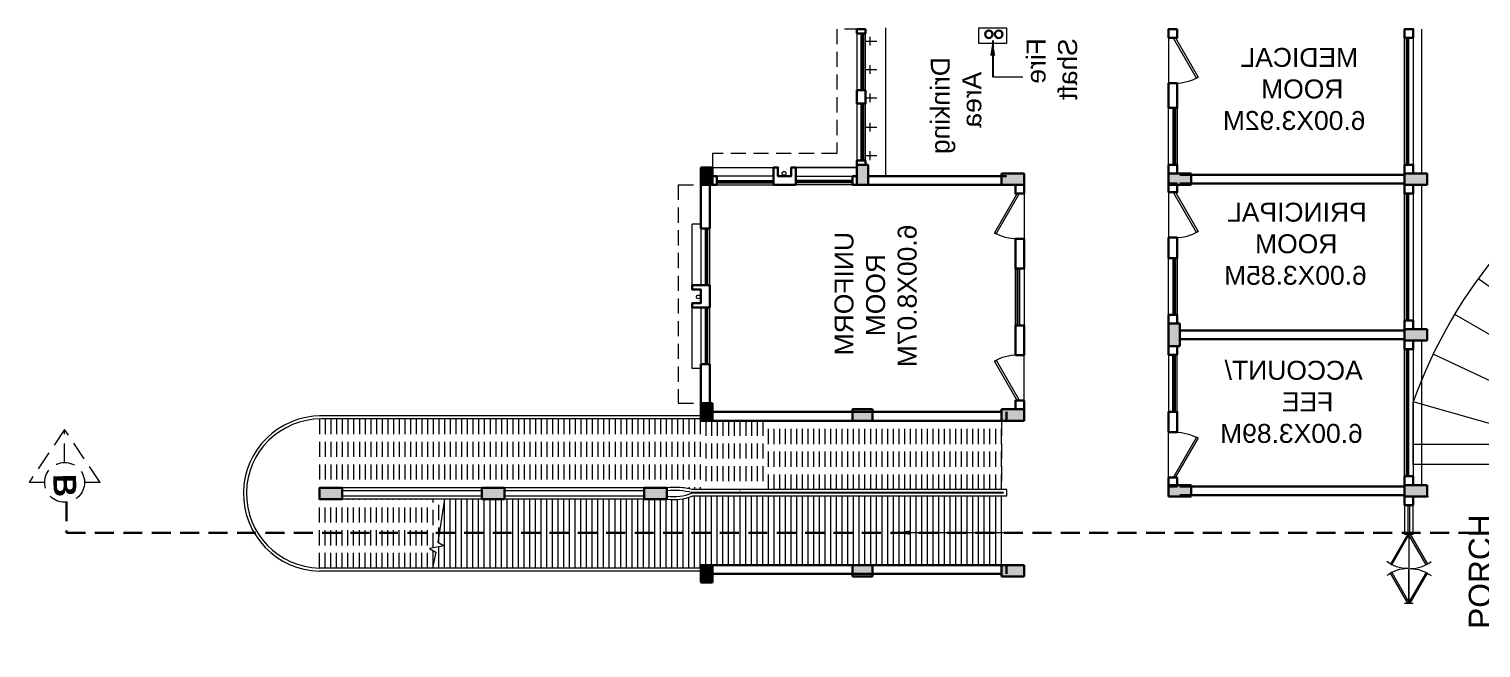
# Model space of a CAD drawing. Header units: millimetres. Extents: x 3614 to 12428, y -844 to 6844.
# Drawn here: x 5556.92 to 5595.25, y -558.34 to -541.99 of the extents above; entities that cross this region are included whole.
import ezdxf

# ---------------------------------------------------------------- set-up
doc = ezdxf.new("R2010")
doc.units = ezdxf.units.MM
doc.header["$LTSCALE"] = 40
doc.header["$MEASUREMENT"] = 0
doc.linetypes.add('DASHED', pattern=[0.75, 0.5, -0.25])
doc.linetypes.add('DASHED2', pattern=[0.375, 0.25, -0.125])
doc.layers.get('0').update_dxf_attribs({"linetype": 'CONTINUOUS', "lineweight": 20})
for name, color, linetype, lineweight in [('CLL LEV.', 15, 'CONTINUOUS', 18), ('Column', 252, 'CONTINUOUS', 30), ('Column Hatch', 253, 'CONTINUOUS', 13), ('Dim', 220, 'CONTINUOUS', 15), ('Door', 54, 'CONTINUOUS', 18), ('Fixture', 44, 'CONTINUOUS', 15), ('Hidden', 30, 'DASHED', 18), ('LINE', 22, 'CONTINUOUS', 13), ('Railing', 23, 'CONTINUOUS', 18), ('RAMP', 213, 'CONTINUOUS', 15), ('Section', 72, 'DASHED2', 30), ('Services', 1, 'DASHED', 30), ('Stair', 1, 'CONTINUOUS', 15), ('TEXT', 7, 'CONTINUOUS', 20), ('Ventilator', 6, 'DASHED', 18), ('Wall', 7, 'CONTINUOUS', 30), ('Window', 150, 'CONTINUOUS', 15), ('Window-Wall', 7, 'CONTINUOUS', 18)]:
    doc.layers.add(name, color=color, linetype=linetype, lineweight=lineweight)
doc.styles.add('DIM', font='arial.ttf')
doc.styles.add('L120', font='simplex.shx', dxfattribs={"height": 1})
doc.styles.get("Standard").update_dxf_attribs({"font": 'txt.shx', "height": 0.03937})
doc.styles.add('Tabrej', font='GOTHIC.TTF')
doc.styles.add('Tabrej.', font='GOTHIC.TTF', dxfattribs={"height": 1})
doc.dimstyles.new('Current Dim style', dxfattribs={"dimscale": 0.3, "dimtxt": 1.8, "dimasz": 1.2, "dimexe": 0.18, "dimexo": 1, "dimgap": 0.09, "dimtad": 0, "dimzin": 0, "dimdsep": 46, "dimtxsty": 'Tabrej', "dimcen": 0.09, "dimclrd": 256, "dimclre": 256, "dimclrt": 7, "dimadec": 0, "dimazin": 0, "dimtfac": 1, "dimtofl": 0, "dimtmove": 2, "dimatfit": 3, "dimfxl": 0, "dimtolj": 1, "dimtzin": 0, "dimlwd": -1, "dimlwe": -1, "dimarcsym": 0})
doc.dimstyles.get("Standard").update_dxf_attribs({"dimtxt": 0.18, "dimasz": 0.18, "dimexe": 0.18, "dimexo": 0.0625, "dimgap": 0.09, "dimtad": 0, "dimtih": 1, "dimtoh": 1, "dimdec": 4, "dimzin": 0, "dimdsep": 46, "dimtxsty": 'Standard', "dimcen": 0.09, "dimadec": 0, "dimazin": 0, "dimtfac": 1, "dimtdec": 4, "dimtofl": 0, "dimtmove": 0, "dimatfit": 3, "dimfxl": 0, "dimtolj": 1, "dimtzin": 0, "dimarcsym": 0})

# ---------------------------------------------------------------- blocks, each defined once
blk = doc.blocks.new('colm 600')
at = {"layer": 'Column Hatch'}
h = blk.add_hatch(color=0, dxfattribs=at)
h.dxf.hatch_style = 1
h.paths.add_polyline_path([(5460.775, -628.796), (5460.475, -628.796), (5460.475, -629.396), (5460.775, -629.396)])
at = {"layer": 'Column'}
for p, q in [((5460.775, -628.796), (5460.475, -628.796)), ((5460.475, -628.796), (5460.475, -629.396)), ((5460.775, -629.396), (5460.775, -628.796)), ((5460.475, -629.396), (5460.775, -629.396))]:
    blk.add_line(p, q, dxfattribs=at)
blk = doc.blocks.new('VENT 2')
at = {"layer": 'Ventilator', "linetype": 'Continuous', "ltscale": 0.02}
for p, q in [((0, 0.182), (1.5, 0.182)), ((0, 0.152), (1.5, 0.152))]:
    blk.add_line(p, q, dxfattribs=at)
at = {"layer": 'Window-Wall'}
for p, q in [((0, 0.23), (1.5, 0.23)), ((0, 0), (0, 0.23)), ((0, 0.115), (1.5, 0.115)), ((1.5, 0), (0, 0)), ((1.5, 0.23), (1.5, 0))]:
    blk.add_line(p, q, dxfattribs=at)
blk = doc.blocks.new('*U18')
for p, q in [((0, 0), (0, -6)), ((40, 0), (40, -6))]:
    blk.add_line(p, q)
blk.add_lwpolyline([(0, 0), (34.6, 20), (35.5, 18.5), (0.9, -1.5)], close=True)
blk.add_arc((0, 0), 40, 0, 30)
blk = doc.blocks.new('DOOR1')
at = {"layer": 'Door'}
blk.add_line((0, 0), (1.2, 0), dxfattribs=at)
at = {"layer": 'Door', "xscale": 0.0300000000000013, "yscale": 0.0300000000000013, "zscale": 0.0300000000000013}
blk.add_blockref('*U18', (0, 0.18), dxfattribs=at)
blk = doc.blocks.new('class 1')
at = {"layer": 'Wall'}
for points in [[(0.23, -0.035), (0, -0.035), (0, -0.265), (0.23, -0.265), (0.23, -0.035)], [(0.23, -1.465), (0, -1.465), (0, -2.005), (0.23, -2.005), (0.23, -1.465)], [(0.23, -3.505), (0, -3.505), (0, -3.735), (0.23, -3.735), (0.23, -3.505)]]:
    blk.add_lwpolyline(points, dxfattribs=at)
at = {"layer": 'Wall', "rotation": 270}
for name, p in [('DOOR1', (0, -0.265)), ('VENT 2', (0, -2.005))]:
    blk.add_blockref(name, p, dxfattribs=at)
blk = doc.blocks.new('windoe 3')
at = {"layer": 'CLL LEV.'}
blk.add_line((3.585, -0.23), (-0.23, -0.23), dxfattribs=at)
at = {"layer": 'Window'}
for p, q in [((3.355, 0.179), (0, 0.179)), ((3.355, 0.149), (0, 0.149))]:
    blk.add_line(p, q, dxfattribs=at)
at = {"layer": 'Window-Wall'}
blk.add_line((3.355, 0.115), (0, 0.115), dxfattribs=at)
at = {"layer": 'Window-Wall', "ltscale": 0.05}
blk.add_lwpolyline([(0, 0), (3.355, 0), (3.355, 0.23), (0, 0.23)], close=True, dxfattribs=at)
blk = doc.blocks.new('Door - Left Hung 36 in.')
at = {"layer": 'Door'}
blk.add_line((0.8, -1.3), (35.9, -1.3), dxfattribs=at)
blk.add_lwpolyline([(0.8, -1.3), (0, 0), (31.2, 18), (31.9, 16.7)], close=True, dxfattribs=at)
blk.add_arc((0, 0), 36, 0, 37.3101, dxfattribs=at)
blk = doc.blocks.new('COLUMN 546')
at = {"layer": 'Column Hatch'}
h = blk.add_hatch(color=0, dxfattribs=at)
h.dxf.hatch_style = 1
h.paths.add_polyline_path([(0, 0), (0.3, 0), (0.3, 0.46), (0, 0.46)])
at = {"layer": 'Column'}
for p, q in [((0.3, 0.46), (0, 0.46)), ((0, 0.46), (0, 0)), ((0.3, 0), (0.3, 0.46)), ((0, 0), (0.3, 0))]:
    blk.add_line(p, q, dxfattribs=at)
blk = doc.blocks.new('WINDOW 1')
at = {"layer": 'CLL LEV.'}
for p, q in [((-0.115, -0.23), (-0.115, -0.46)), ((1.615, -0.23), (1.615, -0.46)), ((-0.115, -0.46), (1.615, -0.46))]:
    blk.add_line(p, q, dxfattribs=at)
at = {"layer": 'Window'}
for p, q in [((0, -0.051), (1.5, -0.051)), ((0, -0.081), (1.5, -0.081))]:
    blk.add_line(p, q, dxfattribs=at)
at = {"layer": 'Window-Wall'}
for p, q in [((0, 0), (1.5, 0)), ((0, -0.23), (0, 0)), ((1.5, 0), (1.5, -0.23)), ((0, -0.115), (1.5, -0.115)), ((1.5, -0.23), (0, -0.23))]:
    blk.add_line(p, q, dxfattribs=at)
blk = doc.blocks.new('SHAFT2')
at = {"layer": 'Fixture'}
blk.add_circle((0.302, 0.307), 0.05, dxfattribs=at)
at = {"layer": 'Wall'}
blk.add_lwpolyline([(0, 0.585), (0.46, 0.585), (0.46, 0.47), (0.23, 0.47), (0.23, 0.115), (0.46, 0.115), (0.46, 0), (0, 0), (0, 0.585)], dxfattribs=at)
blk = doc.blocks.new('COLM 530')
at = {"layer": 'Column Hatch'}
h = blk.add_hatch(color=0, dxfattribs=at)
h.dxf.hatch_style = 1
h.paths.add_polyline_path([(5443.518, -633.795), (5443.218, -633.795), (5443.218, -634.325), (5443.518, -634.325)])
at = {"layer": 'Column'}
for p, q in [((5443.518, -633.795), (5443.218, -633.795)), ((5443.218, -633.795), (5443.218, -634.325)), ((5443.518, -634.325), (5443.518, -633.795)), ((5443.218, -634.325), (5443.518, -634.325))]:
    blk.add_line(p, q, dxfattribs=at)
blk = doc.blocks.new('PROJ FNVJ')
at = {"layer": 'Hidden', "ltscale": 0.02}
for p, q in [((5461.628, -603.619), (5467.398, -603.619)), ((5461.628, -603.619), (5461.628, -604.221)), ((5467.398, -603.619), (5467.398, -604.221))]:
    blk.add_line(p, q, dxfattribs=at)
blk = doc.blocks.new('BDHVBFH')
at = {"layer": 'Section', "color": 7, "linetype": 'ByBlock', "lineweight": 20, "ltscale": 0.05}
for p, q in [((5432.399, -574.787), (5431.461, -576.186)), ((5432.399, -575.66), (5432.399, -574.787)), ((5433.338, -576.186), (5432.399, -574.787)), ((5431.873, -576.186), (5431.461, -576.186)), ((5433.338, -576.186), (5432.925, -576.186))]:
    blk.add_line(p, q, dxfattribs=at)
blk.add_circle((5432.399, -576.186), 0.526, dxfattribs=at)
blk = doc.blocks.new('SECT BB')
at = {"layer": 'Section', "ltscale": 0.05}
for p, q in [((5470.752, -343.655), (5470.752, -289.614)), ((5469.946, -343.655), (5470.752, -343.655))]:
    blk.add_line(p, q, dxfattribs=at)
at = {"layer": 'Section', "rotation": 90}
blk.add_blockref('BDHVBFH', (4893.237, -5776.106), dxfattribs=at)
at = {"layer": 'Section', "insert": (5469.197, -343.405), "char_height": 0.6, "attachment_point": 1, "rotation": 1.0017, "style": 'Tabrej'}
blk.add_mtext_dynamic_manual_height_columns('{\\fArial|b1|i0|c0|p34;B}', width=20.54056, gutter_width=5, heights=[0], dxfattribs=at)
blk = doc.blocks.new('PORCH')
at = {"layer": 'RAMP', "ltscale": 0.05}
for p, q in [((-117.091, 51.925), (-118.753, 51.925)), ((-117.621, 47.963), (-118.753, 51.925)), ((-111.611, 51.925), (-109.95, 51.925)), ((-111.081, 47.963), (-109.95, 51.925)), ((-111.081, 47.963), (-111.081, 51.924)), ((-118.268, 47.672), (-120.007, 51.401)), ((-110.435, 47.672), (-108.696, 51.401)), ((-121.063, 50.832), (-119.218, 47.655)), ((-121.063, 50.832), (-118.998, 47.275)), ((-107.64, 50.832), (-109.704, 47.275)), ((-107.64, 50.832), (-109.484, 47.655)), ((-122.008, 50.207), (-119.651, 46.841)), ((-106.695, 50.207), (-109.051, 46.841)), ((-122.919, 49.483), (-120.28, 46.338)), ((-105.784, 49.483), (-108.422, 46.338)), ((-123.76, 48.681), (-120.861, 45.782)), ((-104.942, 48.681), (-107.842, 45.782)), ((-124.363, 48.008), (-121.227, 45.373)), ((-117.621, 47.963), (-117.091, 47.963)), ((-111.081, 47.963), (-111.611, 47.963)), ((-104.339, 48.008), (-107.475, 45.373)), ((-124.803, 47.452), (-121.596, 44.906)), ((-103.899, 47.452), (-107.107, 44.906)), ((-125.164, 46.944), (-121.859, 44.529)), ((-103.538, 46.944), (-106.843, 44.529)), ((-125.513, 46.397), (-122.09, 44.161)), ((-103.189, 46.397), (-106.613, 44.161)), ((-125.807, 45.886), (-122.27, 43.844)), ((-102.895, 45.886), (-106.433, 43.844))]:
    blk.add_line(p, q, dxfattribs=at)
at = {"layer": 'RAMP'}
blk.add_line((-117.621, 47.963), (-117.621, 51.924), dxfattribs=at)
at = {"layer": 'RAMP', "ltscale": 0.05}
for centre, radius, start, end in [((-114.351, 39.644), 13.046, 109.7167, 151.414), ((-114.351, 39.644), 13.046, 28.586, 70.2833), ((-114.34, 39.558), 9.014, 111.3484, 151.6118), ((-114.363, 39.558), 9.014, 28.3882, 68.6516)]:
    blk.add_arc(centre, radius, start, end, dxfattribs=at)
at = {"layer": 'Stair'}
for p, q in [((-117.091, 51.925), (-117.091, 47.965)), ((-111.611, 47.965), (-111.611, 51.925)), ((-117.091, 47.965), (-111.611, 47.965))]:
    blk.add_line(p, q, dxfattribs=at)
at = {"layer": 'Wall'}
blk.add_line((-117.091, 47.965), (-117.091, 47.965), dxfattribs=at)
at = {"layer": 'Wall', "char_height": 0.6, "attachment_point": 1, "style": 'Tabrej.'}
for s, insert in [('{\\fArial|b0|i0|c0|p34;DN}', (-118.914, 50.866)), ('{\\fArial|b0|i0|c0|p34;PORCH}', (-115.95, 50.461)), ('{\\fArial|b0|i0|c0|p34;UP}', (-104.6, 44.625))]:
    blk.add_mtext_dynamic_manual_height_columns(s, width=2.98657, gutter_width=5, heights=[0], dxfattribs=dict(at, insert=insert))
at = {"layer": 'Dim'}
for points, override in [([(-121.186, 48.292), (-118.977, 49.992)], {"dimscale": 40, "dimtxt": 1, "dimasz": 0.02, "dimdec": 2, "dimpost": "'", "dimtxsty": 'L120', "dimtdec": 2, "dimarcsym": 1}), ([(-106.34, 47.176), (-104.357, 44.813)], {"dimscale": 40, "dimtxt": 1, "dimasz": 0.02, "dimgap": 0.09, "dimtad": 0, "dimdec": 2, "dimpost": "'", "dimtxsty": 'L120', "dimtdec": 2, "dimarcsym": 1})]:
    blk.add_leader(points, dimstyle='Standard', override=override, dxfattribs=at)

msp = doc.modelspace()

# ---------------------------------------------------------------- linework, layer by layer
at = {"layer": 'CLL LEV.'}
for p, q in [((5577.0407, -545.8763), (5577.0407, -545.6463)), ((5577.0407, -545.6463), (5578.7707, -545.6463))]:
    msp.add_line(p, q, dxfattribs=at)
at = {"layer": 'Dim'}
for p, q in [((5582.3575, -543.2571), (5583.1513, -543.2571)), ((5575.6858, -554.1895), (5575.6857, -554.1895)), ((5575.6858, -554.4095), (5575.6857, -554.4095))]:
    msp.add_line(p, q, dxfattribs=at)
at = {"layer": 'Dim', "linetype": 'Continuous'}
msp.add_lwpolyline([(5567.8857, -554.4095), (5567.707, -555.5439), (5567.8795, -555.6436), (5567.4871, -555.7127), (5567.6596, -555.8123), (5567.5696, -556.2295)], dxfattribs=at)
at = {"layer": 'Door'}
msp.add_line((5593.3458, -555.3341), (5593.3456, -557.1536), dxfattribs=at)
at = {"layer": 'Fixture', "linetype": 'ByBlock', "ltscale": 0.05}
for p, q in [((5579.5326, -545.8763), (5579.5326, -541.9563)), ((5579.0007, -542.3113), (5579.3007, -542.3113)), ((5579.1221, -542.4263), (5579.1221, -542.1963)), ((5579.0007, -543.0613), (5579.3007, -543.0613)), ((5579.1221, -543.1763), (5579.1221, -542.9463)), ((5579.0007, -543.8113), (5579.3007, -543.8113)), ((5579.1221, -543.9263), (5579.1221, -543.6963)), ((5579.0007, -544.5863), (5579.3007, -544.5863)), ((5579.1221, -544.7013), (5579.1221, -544.4713)), ((5579.0007, -545.3363), (5579.3007, -545.3363)), ((5579.1221, -545.4513), (5579.1221, -545.2213))]:
    msp.add_line(p, q, dxfattribs=at)
at = {"layer": 'Hidden', "ltscale": 0.02}
for p, q in [((5578.8407, -541.9927), (5578.2407, -541.9927)), ((5578.2407, -541.9927), (5578.2407, -545.2763)), ((5578.2407, -545.2763), (5574.9557, -545.2763)), ((5574.9557, -545.2763), (5574.9557, -545.8763)), ((5593.4607, -554.3363), (5594.0607, -554.3363))]:
    msp.add_line(p, q, dxfattribs=at)
at = {"layer": 'LINE', "linetype": 'ByBlock', "ltscale": 0.05}
msp.add_lwpolyline([(5581.9893, -542.3729), (5581.9893, -541.9563), (5582.7257, -541.9563), (5582.7257, -542.3729)], close=True, dxfattribs=at)
at = {"layer": 'Railing'}
for p, q in [((5574.6557, -552.2113), (5564.5857, -552.2113)), ((5574.6557, -552.2913), (5564.6364, -552.2913)), ((5573.7557, -554.1095), (5564.5857, -554.1095)), ((5568.8707, -554.1895), (5565.1857, -554.1895)), ((5573.1557, -554.1895), (5569.4707, -554.1895)), ((5582.6334, -554.2345), (5574.4164, -554.2345)), ((5582.6334, -554.2513), (5574.4165, -554.2513)), ((5582.7204, -554.1545), (5574.4257, -554.1545)), ((5582.6334, -554.2345), (5582.6334, -554.2513)), ((5582.7204, -554.1545), (5582.7204, -554.3313)), ((5573.7557, -554.4095), (5564.5857, -554.4095)), ((5568.8707, -554.3295), (5565.1857, -554.3295)), ((5573.1557, -554.3295), (5569.4707, -554.3295)), ((5582.7204, -554.3313), (5574.4258, -554.3313)), ((5574.6557, -556.2295), (5564.5857, -556.2295)), ((5574.6557, -556.3095), (5564.5857, -556.3095))]:
    msp.add_line(p, q, dxfattribs=at)
for centre, radius, start, end in [((5564.6251, -554.2606), 2.0493, 89.66974, 268.85426), ((5564.6251, -554.2606), 1.9693, 89.66974, 268.85426), ((5573.953, -556.1822), 2.0821, 76.87768, 95.43741), ((5573.953, -556.1822), 2.0021, 76.6169, 95.43741), ((5573.9436, -553.0735), 1.2692, 261.83317, 291.87737), ((5573.9424, -553.0986), 1.3241, 261.89454, 291.41321)]:
    msp.add_arc(centre, radius, start, end, dxfattribs=at)
at = {"layer": 'RAMP', "linetype": 'DASHED', "ltscale": 0.02}
for p, q in [((5564.5857, -552.2913), (5564.5857, -554.1095)), ((5564.7357, -552.2913), (5564.7357, -554.1095)), ((5564.8857, -552.2913), (5564.8857, -554.1095)), ((5565.0357, -552.2913), (5565.0357, -554.1095)), ((5565.1857, -552.2913), (5565.1857, -554.1095)), ((5565.3357, -552.2913), (5565.3357, -554.1095)), ((5565.4857, -552.2913), (5565.4857, -554.1095)), ((5565.6357, -552.2913), (5565.6357, -554.1095)), ((5565.7857, -552.2913), (5565.7857, -554.1095)), ((5565.9357, -552.2913), (5565.9357, -554.1095)), ((5566.0857, -552.2913), (5566.0857, -554.1095)), ((5566.2357, -552.2913), (5566.2357, -554.1095)), ((5566.3857, -552.2913), (5566.3857, -554.1095)), ((5566.5357, -552.2913), (5566.5357, -554.1095)), ((5566.6857, -552.2913), (5566.6857, -554.1095)), ((5566.8357, -552.2913), (5566.8357, -554.1095)), ((5566.9857, -552.2913), (5566.9857, -554.1095)), ((5567.1357, -552.2913), (5567.1357, -554.1095)), ((5567.2857, -552.2913), (5567.2857, -554.1095)), ((5567.4357, -552.2913), (5567.4357, -554.1095)), ((5567.5857, -552.2913), (5567.5857, -554.1095)), ((5567.7357, -552.2913), (5567.7357, -554.1095)), ((5567.8857, -552.2913), (5567.8857, -554.1095)), ((5568.0357, -552.2913), (5568.0357, -554.1095)), ((5568.1857, -552.2913), (5568.1857, -554.1095)), ((5568.3357, -552.2913), (5568.3357, -554.1095)), ((5568.4857, -552.2913), (5568.4857, -554.1095)), ((5568.6357, -552.2913), (5568.6357, -554.1095)), ((5568.7857, -552.2913), (5568.7857, -554.1095)), ((5568.9357, -552.2913), (5568.9357, -554.1095)), ((5569.0857, -552.2913), (5569.0857, -554.1095)), ((5569.2357, -552.2913), (5569.2357, -554.1095)), ((5569.3857, -552.2913), (5569.3857, -554.1095)), ((5569.5357, -552.2913), (5569.5357, -554.1095)), ((5569.6857, -552.2913), (5569.6857, -554.1095)), ((5569.8357, -552.2913), (5569.8357, -554.1095)), ((5569.9857, -552.2913), (5569.9857, -554.1095)), ((5570.1357, -552.2913), (5570.1357, -554.1095)), ((5570.2857, -552.2913), (5570.2857, -554.1095)), ((5570.4357, -552.2913), (5570.4357, -554.1095)), ((5570.5857, -552.2913), (5570.5857, -554.1095)), ((5570.7357, -552.2913), (5570.7357, -554.1095)), ((5570.8857, -552.2913), (5570.8857, -554.1095)), ((5571.0357, -552.2913), (5571.0357, -554.1095)), ((5571.1857, -552.2913), (5571.1857, -554.1095)), ((5571.3357, -552.2913), (5571.3357, -554.1095)), ((5571.4857, -552.2913), (5571.4857, -554.1095)), ((5571.6357, -552.2913), (5571.6357, -554.1095)), ((5571.7857, -552.2913), (5571.7857, -554.1095)), ((5571.9357, -552.2913), (5571.9357, -554.1095)), ((5572.0857, -552.2913), (5572.0857, -554.1095)), ((5572.2357, -552.2913), (5572.2357, -554.1095)), ((5572.3857, -552.2913), (5572.3857, -554.1095)), ((5572.5357, -552.2913), (5572.5357, -554.1095)), ((5572.6857, -552.2913), (5572.6857, -554.1095)), ((5572.8357, -552.2913), (5572.8357, -554.1095)), ((5572.9857, -552.2913), (5572.9857, -554.1095)), ((5573.1357, -552.2913), (5573.1357, -554.1095)), ((5573.2857, -552.2913), (5573.2857, -554.1095)), ((5573.4357, -552.2913), (5573.4357, -554.1095)), ((5573.5857, -552.2913), (5573.5857, -554.1095)), ((5573.7357, -552.2913), (5573.7357, -554.1095)), ((5573.8857, -552.2913), (5573.8857, -554.1095)), ((5574.0357, -552.2913), (5574.0357, -554.1095)), ((5574.1857, -552.2913), (5574.1857, -554.1095)), ((5574.3384, -552.2913), (5574.3384, -554.1361)), ((5574.4857, -552.2913), (5574.4857, -554.1545)), ((5574.6357, -552.2913), (5574.6357, -554.1545)), ((5574.7857, -552.3363), (5574.7857, -554.1545)), ((5574.9357, -552.3363), (5574.9357, -554.1545)), ((5575.0857, -552.3363), (5575.0857, -554.1545)), ((5575.2357, -552.3363), (5575.2357, -554.1545)), ((5575.3857, -552.3363), (5575.3857, -554.1545)), ((5575.5357, -552.3363), (5575.5357, -554.1545)), ((5575.6857, -552.3363), (5575.6857, -554.1545)), ((5575.8357, -552.3363), (5575.8357, -554.1545)), ((5575.9857, -552.3363), (5575.9857, -554.149)), ((5576.1357, -552.3363), (5576.1357, -554.1453)), ((5576.2857, -552.3363), (5576.2857, -554.1545)), ((5576.4357, -554.1545), (5576.4357, -552.3363)), ((5576.5857, -554.1545), (5576.5857, -552.3363)), ((5576.7357, -554.1545), (5576.7357, -552.3363)), ((5576.8857, -554.1545), (5576.8857, -552.3363)), ((5577.0357, -554.1545), (5577.0357, -552.3363)), ((5577.1857, -554.1545), (5577.1857, -552.3363)), ((5577.3357, -554.1545), (5577.3357, -552.3363)), ((5577.4857, -554.1545), (5577.4857, -552.3363)), ((5577.6357, -554.1545), (5577.6357, -552.3363)), ((5577.7857, -554.1545), (5577.7857, -552.3363)), ((5577.9357, -554.1545), (5577.9357, -552.3363)), ((5578.0857, -554.1545), (5578.0857, -552.3363)), ((5578.2357, -554.1545), (5578.2357, -552.3363)), ((5578.3857, -554.1545), (5578.3857, -552.3363)), ((5578.5357, -554.1545), (5578.5357, -552.3363)), ((5578.6857, -554.1545), (5578.6857, -552.3363)), ((5578.8357, -554.1545), (5578.8357, -552.3363)), ((5578.9857, -554.1545), (5578.9857, -552.3363)), ((5579.1357, -554.1545), (5579.1357, -552.3363)), ((5579.2857, -554.1545), (5579.2857, -552.3363)), ((5579.4357, -554.1545), (5579.4357, -552.3363)), ((5579.5857, -554.1545), (5579.5857, -552.3363)), ((5579.7357, -554.1545), (5579.7357, -552.3363)), ((5579.8857, -554.1545), (5579.8857, -552.3363)), ((5580.0357, -554.1545), (5580.0357, -552.3363)), ((5580.1857, -554.1545), (5580.1857, -552.3363)), ((5580.3357, -554.1545), (5580.3357, -552.3363)), ((5580.4857, -554.1545), (5580.4857, -552.3363)), ((5580.6357, -554.1545), (5580.6357, -552.3363)), ((5580.7857, -554.1545), (5580.7857, -552.3363)), ((5580.9357, -554.1545), (5580.9357, -552.3363)), ((5581.0857, -554.1545), (5581.0857, -552.3363)), ((5581.2357, -554.1545), (5581.2357, -552.3363)), ((5581.3857, -554.1545), (5581.3857, -552.3363)), ((5581.5357, -554.1545), (5581.5357, -552.3363)), ((5581.6857, -554.1545), (5581.6857, -552.3363)), ((5581.8357, -554.1545), (5581.8357, -552.3363)), ((5581.9857, -554.1545), (5581.9857, -552.3363)), ((5582.1357, -554.1545), (5582.1357, -552.3363)), ((5582.2857, -554.1545), (5582.2857, -552.3363)), ((5582.4357, -554.1545), (5582.4357, -552.3363)), ((5582.5857, -552.3363), (5582.5857, -554.1545)), ((5582.5857, -554.1545), (5582.5857, -552.3363)), ((5564.5857, -556.2295), (5564.5857, -554.4095)), ((5564.7357, -556.2295), (5564.7357, -554.4095)), ((5564.8857, -556.2295), (5564.8857, -554.4095)), ((5565.0357, -556.2295), (5565.0357, -554.4095)), ((5565.1857, -556.2295), (5565.1857, -554.4095)), ((5565.3357, -556.2295), (5565.3357, -554.4095)), ((5565.4857, -556.2295), (5565.4857, -554.4095)), ((5565.6357, -556.2295), (5565.6357, -554.4095)), ((5565.7857, -556.2295), (5565.7857, -554.4095)), ((5565.9357, -556.2295), (5565.9357, -554.4095)), ((5566.0857, -556.2295), (5566.0857, -554.4095)), ((5566.2357, -556.2295), (5566.2357, -554.4095)), ((5566.3857, -556.2295), (5566.3857, -554.4095)), ((5566.5357, -556.2295), (5566.5357, -554.4095)), ((5566.6857, -556.2295), (5566.6857, -554.4095)), ((5566.8357, -556.2295), (5566.8357, -554.4095)), ((5566.9857, -556.2295), (5566.9857, -554.4095)), ((5567.1357, -556.2295), (5567.1357, -554.4095)), ((5567.2857, -556.2295), (5567.2857, -554.4095)), ((5567.4357, -556.2295), (5567.4357, -554.4095)), ((5567.5857, -555.6953), (5567.5857, -554.4095)), ((5567.7357, -555.5605), (5567.7357, -554.4095))]:
    msp.add_line(p, q, dxfattribs=at)
at = {"layer": 'RAMP'}
for p, q in [((5567.8857, -556.2295), (5567.8857, -554.4095)), ((5568.0357, -556.2295), (5568.0357, -554.4095)), ((5568.1857, -556.2295), (5568.1857, -554.4095)), ((5568.3357, -556.2295), (5568.3357, -554.4095)), ((5568.4857, -556.2295), (5568.4857, -554.4095)), ((5568.6357, -556.2295), (5568.6357, -554.4095)), ((5568.7857, -556.2295), (5568.7857, -554.4095)), ((5568.9357, -556.2295), (5568.9357, -554.4095)), ((5569.0857, -556.2295), (5569.0857, -554.4095)), ((5569.2357, -556.2295), (5569.2357, -554.4095)), ((5569.3857, -556.2295), (5569.3857, -554.4095)), ((5569.5357, -556.2295), (5569.5357, -554.4095)), ((5569.6857, -556.2295), (5569.6857, -554.4095)), ((5569.8357, -556.2295), (5569.8357, -554.4095)), ((5569.9857, -556.2295), (5569.9857, -554.4095)), ((5570.1357, -556.2295), (5570.1357, -554.4095)), ((5570.2857, -556.2295), (5570.2857, -554.4095)), ((5570.4357, -556.2295), (5570.4357, -554.4095)), ((5570.5857, -556.2295), (5570.5857, -554.4095)), ((5570.7357, -556.2295), (5570.7357, -554.4095)), ((5570.8857, -556.2295), (5570.8857, -554.4095)), ((5571.0357, -556.2295), (5571.0357, -554.4095)), ((5571.1857, -556.2295), (5571.1857, -554.4095)), ((5571.3357, -556.2295), (5571.3357, -554.4095)), ((5571.4857, -556.2295), (5571.4857, -554.4095)), ((5571.6357, -556.2295), (5571.6357, -554.4095)), ((5571.7857, -556.2295), (5571.7857, -554.4095)), ((5571.9357, -556.2295), (5571.9357, -554.4095)), ((5572.0857, -556.2295), (5572.0857, -554.4095)), ((5572.2357, -556.2295), (5572.2357, -554.4095)), ((5572.3857, -556.2295), (5572.3857, -554.4095)), ((5572.5357, -556.2295), (5572.5357, -554.4095)), ((5572.6857, -556.2295), (5572.6857, -554.4095)), ((5572.8357, -556.2295), (5572.8357, -554.4095)), ((5572.9857, -556.2295), (5572.9857, -554.4095)), ((5573.1357, -556.2295), (5573.1357, -554.4095)), ((5573.2857, -556.2295), (5573.2857, -554.4095)), ((5573.4357, -556.2295), (5573.4357, -554.4095)), ((5573.5857, -556.2295), (5573.5857, -554.4095)), ((5573.7357, -556.2295), (5573.7357, -554.4095)), ((5573.8857, -556.2295), (5573.8857, -554.4095)), ((5574.0357, -556.2295), (5574.0357, -554.4095)), ((5574.1857, -556.2295), (5574.1857, -554.4095)), ((5574.3357, -556.2295), (5574.3357, -554.3834)), ((5574.4858, -556.2295), (5574.4858, -554.3313)), ((5574.6358, -556.2295), (5574.6358, -554.3313)), ((5574.7858, -556.1513), (5574.7858, -554.3313)), ((5574.9358, -556.1513), (5574.9358, -554.3313)), ((5575.0858, -556.1513), (5575.0858, -554.3313)), ((5575.2358, -556.1513), (5575.2358, -554.3313)), ((5575.3858, -556.1513), (5575.3858, -554.3313)), ((5575.5358, -556.1513), (5575.5358, -554.3313)), ((5575.6858, -556.1513), (5575.6858, -554.3313)), ((5575.8358, -556.1513), (5575.8358, -554.3313)), ((5575.9858, -556.1513), (5575.9858, -554.3368)), ((5576.1358, -556.1513), (5576.1358, -554.3406)), ((5576.2858, -556.1513), (5576.2858, -554.3313)), ((5576.4358, -556.1221), (5576.4358, -554.3313)), ((5576.5858, -556.1513), (5576.5858, -554.3313)), ((5576.7358, -556.1513), (5576.7358, -554.3313)), ((5576.8858, -556.1513), (5576.8858, -554.3313)), ((5577.0358, -556.1513), (5577.0358, -554.3313)), ((5577.1858, -556.1513), (5577.1858, -554.3313)), ((5577.3358, -556.1513), (5577.3358, -554.3313)), ((5577.4858, -556.1513), (5577.4858, -554.3313)), ((5577.6358, -556.1513), (5577.6358, -554.3313)), ((5577.7858, -556.1513), (5577.7858, -554.3313)), ((5577.9358, -556.1513), (5577.9358, -554.3313)), ((5578.0858, -556.1513), (5578.0858, -554.3313)), ((5578.2358, -556.1513), (5578.2358, -554.3313)), ((5578.3858, -556.1513), (5578.3858, -554.3313)), ((5578.5358, -556.1513), (5578.5358, -554.3313)), ((5578.6858, -556.1513), (5578.6858, -554.3313)), ((5578.8358, -556.1513), (5578.8358, -554.3313)), ((5578.9858, -556.1513), (5578.9858, -554.3313)), ((5579.1358, -556.1513), (5579.1358, -554.3313)), ((5579.2858, -556.1513), (5579.2858, -554.3313)), ((5579.4358, -556.1513), (5579.4358, -554.3313)), ((5579.5858, -556.1513), (5579.5858, -554.3313)), ((5579.7358, -556.1513), (5579.7358, -554.3313)), ((5579.8858, -556.1513), (5579.8858, -554.3313)), ((5580.0358, -556.1513), (5580.0358, -554.3313)), ((5580.1858, -556.1513), (5580.1858, -554.3313)), ((5580.3358, -556.1513), (5580.3358, -554.3313)), ((5580.4858, -556.1513), (5580.4858, -554.3313)), ((5580.6358, -556.1513), (5580.6358, -554.3313)), ((5580.7858, -556.1513), (5580.7858, -554.3313)), ((5580.9358, -556.1513), (5580.9358, -554.3313)), ((5581.0858, -556.1513), (5581.0858, -554.3313)), ((5581.2358, -556.1513), (5581.2358, -554.3313)), ((5581.3858, -556.1513), (5581.3858, -554.3313)), ((5581.5358, -556.1513), (5581.5358, -554.3313)), ((5581.6858, -556.1513), (5581.6858, -554.3313)), ((5581.8358, -556.1513), (5581.8358, -554.3313)), ((5581.9858, -556.1513), (5581.9858, -554.3313)), ((5582.1358, -556.1513), (5582.1358, -554.3313)), ((5582.2858, -556.1513), (5582.2858, -554.3313)), ((5582.4358, -556.1513), (5582.4358, -554.3313)), ((5582.5858, -556.1513), (5582.5858, -554.3313)), ((5567.5857, -556.2295), (5567.5857, -555.7696)), ((5567.7357, -556.2295), (5567.7357, -555.6689))]:
    msp.add_line(p, q, dxfattribs=at)
at = {"layer": 'Services', "linetype": 'ByBlock', "ltscale": 0.05}
for centre in [(5582.2555, -542.1297), (5582.5157, -542.1297)]:
    msp.add_circle(centre, 0.1, dxfattribs=at)
at = {"layer": 'Wall'}
for p, q in [((5587.3007, -545.8413), (5593.2307, -545.8413)), ((5587.3007, -546.0713), (5593.2307, -546.0713)), ((5587.3007, -549.9563), (5593.2307, -549.9563)), ((5587.3007, -550.1863), (5593.2307, -550.1863)), ((5574.9557, -552.1063), (5582.5857, -552.1063)), ((5574.9557, -552.3363), (5582.5857, -552.3363)), ((5587.3007, -554.0713), (5593.2307, -554.0713)), ((5587.3007, -554.3013), (5593.2307, -554.3013)), ((5574.9558, -556.1513), (5582.5858, -556.1513)), ((5574.9558, -556.3813), (5582.5858, -556.3813))]:
    msp.add_line(p, q, dxfattribs=at)
at = {"layer": 'Wall', "ltscale": 0.05}
for p, q in [((5579.0707, -545.8763), (5582.7257, -545.8763)), ((5579.0707, -546.1063), (5582.7257, -546.1063)), ((5582.7258, -552.3363), (5582.7258, -552.1063)), ((5582.7258, -556.1513), (5582.7258, -556.3813))]:
    msp.add_line(p, q, dxfattribs=at)
at = {"layer": 'Wall'}
for points in [[(5579.0007, -541.9913), (5578.7707, -541.9913), (5578.7707, -542.1077), (5579.0007, -542.1077), (5579.0007, -541.9913)], [(5587.2307, -541.9913), (5587.0007, -541.9913), (5587.0007, -542.2213), (5587.2307, -542.2213), (5587.2307, -541.9913)], [(5593.4607, -542.2213), (5593.2307, -542.2213), (5593.2307, -541.9913), (5593.4607, -541.9913), (5593.4607, -542.2213)], [(5587.2307, -543.4213), (5587.0007, -543.4213), (5587.0007, -544.0763), (5587.2307, -544.0763), (5587.2307, -543.4213)], [(5579.0007, -543.6077), (5578.7707, -543.6077), (5578.7707, -543.9613), (5579.0007, -543.9613), (5579.0007, -543.6077)], [(5579.0007, -545.4613), (5578.7707, -545.4613), (5578.7707, -545.5777), (5579.0007, -545.5777), (5579.0007, -545.4613)], [(5587.2307, -545.5763), (5587.0007, -545.5763), (5587.0007, -545.8063), (5587.2307, -545.8063), (5587.2307, -545.5763)], [(5593.4607, -545.8063), (5593.2307, -545.8063), (5593.2307, -545.5763), (5593.4607, -545.5763), (5593.4607, -545.8063)], [(5574.6557, -546.1063), (5574.6557, -547.2599), (5574.8857, -547.2599), (5574.8857, -546.1063), (5574.6557, -546.1063)], [(5574.9557, -545.8763), (5575.0707, -545.8763), (5575.0707, -546.1063), (5574.9557, -546.1063), (5574.9557, -545.8763)], [(5575.0707, -545.8763), (5574.9557, -545.8763), (5574.9557, -546.1063), (5575.0707, -546.1063), (5575.0707, -545.8763)], [(5578.6557, -545.8763), (5578.7707, -545.8763), (5578.7707, -546.1063), (5578.6557, -546.1063), (5578.6557, -545.8763)], [(5582.9557, -546.1063), (5583.1857, -546.1063), (5583.1857, -546.3363), (5582.9557, -546.3363), (5582.9557, -546.1063)], [(5593.4607, -546.1063), (5593.2307, -546.1063), (5593.2307, -546.3363), (5593.4607, -546.3363), (5593.4607, -546.1063)], [(5582.9557, -547.5363), (5583.1857, -547.5363), (5583.1857, -548.3186), (5582.9557, -548.3186), (5582.9557, -547.5363)], [(5593.4607, -549.9213), (5593.2307, -549.9213), (5593.2307, -549.6913), (5593.4607, -549.6913), (5593.4607, -549.9213)], [(5582.9558, -550.6063), (5583.1858, -550.6063), (5583.1858, -549.8186), (5582.9558, -549.8186), (5582.9558, -550.6063)], [(5593.4607, -550.2213), (5593.2307, -550.2213), (5593.2307, -550.4513), (5593.4607, -550.4513), (5593.4607, -550.2213)], [(5574.6557, -550.8449), (5574.6557, -551.8763), (5574.8857, -551.8763), (5574.8857, -550.8449), (5574.6557, -550.8449)], [(5582.9558, -552.0363), (5583.1858, -552.0363), (5583.1858, -551.8063), (5582.9558, -551.8063), (5582.9558, -552.0363)], [(5593.4607, -554.0363), (5593.2307, -554.0363), (5593.2307, -553.8063), (5593.4607, -553.8063), (5593.4607, -554.0363)], [(5593.4607, -554.3363), (5593.2307, -554.3363), (5593.2307, -554.5663), (5593.4607, -554.5663), (5593.4607, -554.3363)]]:
    msp.add_lwpolyline(points, dxfattribs=at)
at = {"layer": 'Window', "linetype": 'ByBlock', "ltscale": 0.05}
for p, q in [((5593.3207, -554.5663), (5593.3207, -555.3341)), ((5593.3708, -555.3341), (5593.3707, -554.5663))]:
    msp.add_line(p, q, dxfattribs=at)
at = {"layer": 'Window-Wall'}
for p, q in [((5593.2307, -542.2213), (5593.4607, -542.2213)), ((5593.4607, -545.8063), (5593.2307, -545.8063)), ((5577.1557, -545.8763), (5577.1557, -546.1063))]:
    msp.add_line(p, q, dxfattribs=at)
at = {"layer": 'Window-Wall', "linetype": 'ByBlock', "ltscale": 0.05}
for p, q in [((5593.2307, -554.5663), (5593.2307, -555.3341)), ((5593.4608, -555.3341), (5593.4607, -554.5663)), ((5593.2308, -555.3341), (5593.4608, -555.3341)), ((5593.2306, -557.1536), (5593.4606, -557.1536))]:
    msp.add_line(p, q, dxfattribs=at)

# ---------------------------------------------------------------- block references
at = {"color": 7, "extrusion": (0, 0, -1), "zscale": -1}
for p in [(-5574.9557, -546.1063), (-5574.9557, -552.3363)]:
    msp.add_blockref('COLUMN 546', p, dxfattribs=at)
at = {"linetype": 'ByBlock'}
for p, rotation in [((5577.1557, -546.1063), 90), ((5574.8857, -548.7599), 179.9999999999397)]:
    msp.add_blockref('SHAFT2', p, dxfattribs=dict(at, rotation=rotation))
at = {"extrusion": (0, 0, -1), "zscale": -1}
for name, p, rotation in [('COLM 530', (-135.5529, -1179.9012), 180), ('colm 600', (-4953.7899, 4914.6687), 270), ('colm 600', (-4958.2049, 4914.6687), 270), ('colm 600', (-4964.4349, 4914.6687), 270), ('colm 600', (-126.5257, -1179.1671), 180), ('colm 600', (-4964.4349, 4910.5537), 270), ('COLM 530', (-4944.8609, 4891.1815), 270), ('colm 600', (-4953.7899, 4908.4387), 270), ('colm 600', (-4935.7899, 4906.3656), 270), ('colm 600', (-4940.0749, 4906.3656), 270), ('colm 600', (-4944.3599, 4906.3656), 270), ('colm 600', (-4958.2049, 4906.4387), 270), ('colm 600', (-4964.4349, 4906.4387), 270), ('COLM 530', (-4944.8609, 4887.0665), 270), ('colm 600', (-4953.7901, 4904.3237), 270)]:
    msp.add_blockref(name, p, dxfattribs=dict(at, rotation=rotation))
at = {"linetype": 'ByBlock'}
msp.add_blockref('class 1', (5587.0007, -546.0363), dxfattribs=at)
at = {"linetype": 'ByBlock', "extrusion": (0, 0, -1), "zscale": -1, "rotation": 180}
msp.add_blockref('class 1', (-5587.0007, -554.1063), dxfattribs=at)
at = {"color": 7, "rotation": 180}
msp.add_blockref('COLUMN 546', (5574.9558, -556.1513), dxfattribs=at)
at = {"layer": 'CLL LEV.', "extrusion": (0, 0, -1), "zscale": -1}
for p, rotation in [((-5575.0707, -546.1063), 179.9999999999999), ((-5574.8857, -548.7599), 90), ((-5574.8857, -550.8449), 90)]:
    msp.add_blockref('WINDOW 1', p, dxfattribs=dict(at, rotation=rotation))
at = {"layer": 'CLL LEV.', "rotation": 179.9999999999999}
msp.add_blockref('WINDOW 1', (5578.6557, -546.1063), dxfattribs=at)
at = {"layer": 'Door', "extrusion": (0, 0, -1), "xscale": 0.0252777777711346, "yscale": 0.0252777777711346, "zscale": -0.0252777777711346}
for p, rotation in [((-5593.3134, -555.3339), 270), ((-5593.378, -557.1538), 90)]:
    msp.add_blockref('Door - Left Hung 36 in.', p, dxfattribs=dict(at, rotation=rotation))
at = {"layer": 'Door', "xscale": 0.0252777777711346, "yscale": 0.0252777777711346, "zscale": 0.0252777777711346}
for p, rotation in [((5593.3782, -555.3342), 270), ((5593.3132, -557.1534), 90)]:
    msp.add_blockref('Door - Left Hung 36 in.', p, dxfattribs=dict(at, rotation=rotation))
at = {"layer": 'Hidden', "extrusion": (0, 0, -1), "zscale": -1, "rotation": 270}
msp.add_blockref('PROJ FNVJ', (-4970.4349, 4915.5215), dxfattribs=at)
at = {"layer": 'Section', "rotation": 270}
msp.add_blockref('SECT BB', (5901.5609, 4915.4571), dxfattribs=at)
at = {"layer": 'Wall', "linetype": 'ByBlock', "extrusion": (0, 0, -1), "zscale": -1, "rotation": 270}
for p in [(-5593.4607, -542.2213), (-5593.4607, -546.3363), (-5593.4607, -550.4513)]:
    msp.add_blockref('windoe 3', p, dxfattribs=at)
at = {"layer": 'Wall', "extrusion": (0, 0, -1), "zscale": -1}
for name, p, rotation in [('VENT 2', (-5578.7707, -543.6077), 90), ('VENT 2', (-5578.7707, -545.4613), 90), ('DOOR1', (-5583.1857, -546.3363), 270)]:
    msp.add_blockref(name, p, dxfattribs=dict(at, rotation=rotation))
at = {"layer": 'Wall'}
for name, p, rotation in [('DOOR1', (5587.0007, -542.2213), 270), ('VENT 2', (5587.0007, -544.0763), 270), ('VENT 2', (5583.1857, -549.8186), 90), ('DOOR1', (5583.1858, -551.8063), 90)]:
    msp.add_blockref(name, p, dxfattribs=dict(at, rotation=rotation))
at = {"layer": 'Window-Wall', "rotation": 90.02349579960665}
msp.add_blockref('PORCH', (5645.3404, -441.8659), dxfattribs=at)

# ---------------------------------------------------------------- texts
at = {"layer": 'TEXT', "extrusion": (0, 0, -1), "char_height": 0.5, "attachment_point": 1, "style": 'DIM'}
for s, insert, text_direction in [('{\\fArial|b0|i0|c0|p34;Fire \\PShaft}', (5583.2517, -542.2339), (0, -1, 0)), ('{\\fArial|b0|i0|c0|p34;Drinking\\P  Area}', (5580.7227, -542.7331), (0, -1, 0)), ('{\\fArial|b0|i0|c0|p34;  MEDICAL\\P    ROOM \\P 6.00X3.92M}', (5592.3936, -542.4906), (-1, 0, 0)), ('{\\fArial|b0|i0|c0|p34;PRINCIPAL\\P    ROOM  \\P6.00X3.85M}', (5592.2332, -546.5795), (-1, 0, 0)), ('{\\fArial|b0|i0|c0|p34;    UNIFORM\\P       ROOM\\P   6.00X8.07M}', (5578.1812, -546.576), (0, -1, 0)), ('{\\fArial|b0|i0|c0|p34;ACCOUNT/\\P    FEE   \\P6.00X3.89M}', (5592.1278, -550.7555), (-1, 0, 0))]:
    msp.add_mtext_dynamic_manual_height_columns(s, width=19.989683, gutter_width=5, heights=[0], dxfattribs=dict(at, insert=insert, text_direction=text_direction))

# ---------------------------------------------------------------- leaders
at = {"layer": 'TEXT'}
msp.add_leader([(5582.3575, -542.294), (5582.3575, -543.2571)], dimstyle='Standard', override={"dimscale": 40, "dimasz": 0.01, "dimgap": 0.09, "dimtad": 0, "dimpost": "'", "dimtxsty": 'L120', "dimarcsym": 1}, dxfattribs=at)
msp.add_leader([(5579.8222, -555.2945), (5582.9422, -555.2945)], dimstyle='Current Dim style', dxfattribs=at)

doc.saveas('drawing.dxf')
